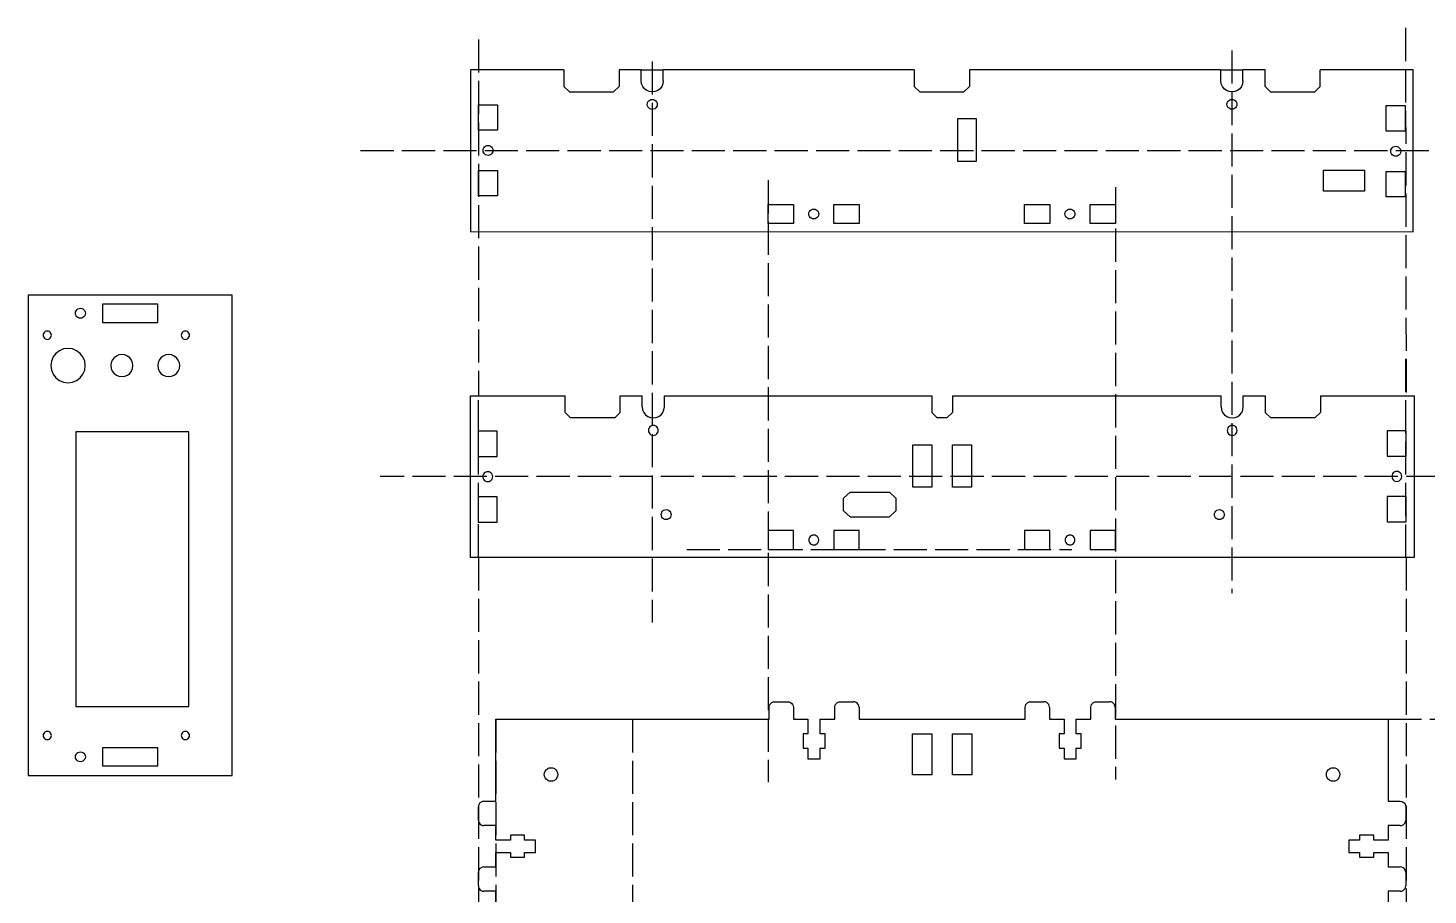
# Model space of a CAD drawing. Header units: inches. Extents: x -534 to 820, y -819 to 1382.
# Drawn here: x 51 to 558, y 81 to 395 of the extents above; entities that cross this region are included whole.
import ezdxf

# ---------------------------------------------------------------- set-up
doc = ezdxf.new("R2010")
doc.units = ezdxf.units.IN
doc.header["$MEASUREMENT"] = 0
doc.linetypes.add('ACAD_ISO02W100', pattern=[15, 12, -3])
doc.layers.add('alignment', color=80, linetype='ACAD_ISO02W100', plot=False)
doc.layers.add('extension', color=1, linetype='ACAD_ISO02W100', plot=False)

msp = doc.modelspace()

# ---------------------------------------------------------------- linework, layer by layer
for p, q in [((245, 379.77), (211.18, 379.77)), ((211.18, 379.77), (211.18, 321.27)), ((245, 379.77), (245, 373.77)), ((265, 379.77), (265, 373.77)), ((273, 379.77), (265, 379.77)), ((273, 375.77), (273, 379.77)), ((273.14, 374.73), (273, 375.77)), ((281, 375.77), (280.86, 374.73)), ((281, 375.77), (281, 379.77)), ((371.89, 379.77), (281, 379.77)), ((371.89, 379.77), (371.89, 373.77)), ((482.89, 379.77), (391.89, 379.77)), ((391.89, 379.77), (391.89, 373.77)), ((483, 375.8), (483, 379.8)), ((483.14, 374.77), (483, 375.8)), ((491, 375.8), (490.86, 374.77)), ((499, 379.8), (491, 379.8)), ((491, 375.8), (491, 379.8)), ((499, 373.8), (499, 379.8)), ((552.68, 379.8), (519, 379.8)), ((519, 373.8), (519, 379.8)), ((552.65, 321.07), (552.68, 379.8)), ((245, 373.77), (247, 371.77)), ((247, 371.77), (263, 371.77)), ((265, 373.77), (263, 371.77)), ((273.54, 373.77), (273.14, 374.73)), ((274.17, 372.94), (273.54, 373.77)), ((275, 372.31), (274.17, 372.94)), ((275.96, 371.91), (275, 372.31)), ((277, 371.77), (275.96, 371.91)), ((278.04, 371.91), (277, 371.77)), ((279, 372.31), (278.04, 371.91)), ((279.83, 372.94), (279, 372.31)), ((280.46, 373.77), (279.83, 372.94)), ((280.86, 374.73), (280.46, 373.77)), ((371.89, 373.77), (373.89, 371.77)), ((373.89, 371.77), (389.89, 371.77)), ((391.89, 373.77), (389.89, 371.77)), ((483.54, 373.8), (483.14, 374.77)), ((484.17, 372.97), (483.54, 373.8)), ((485, 372.34), (484.17, 372.97)), ((485.96, 371.94), (485, 372.34)), ((487, 371.8), (485.96, 371.94)), ((488.04, 371.94), (487, 371.8)), ((489, 372.34), (488.04, 371.94)), ((489.83, 372.97), (489, 372.34)), ((490.46, 373.8), (489.83, 372.97)), ((490.86, 374.77), (490.46, 373.8)), ((499, 373.8), (501, 371.8)), ((501, 371.8), (517, 371.8)), ((519, 373.8), (517, 371.8)), ((214.03, 367.12), (220.93, 367.12)), ((214.03, 357.92), (214.03, 367.12)), ((220.93, 367.12), (220.93, 357.92)), ((275.2, 367.27), (275.26, 367.74)), ((275.26, 366.8), (275.2, 367.27)), ((275.26, 367.74), (275.44, 368.17)), ((275.44, 366.37), (275.26, 366.8)), ((275.44, 368.17), (275.73, 368.54)), ((275.73, 366), (275.44, 366.37)), ((275.73, 368.54), (276.1, 368.83)), ((276.1, 365.71), (275.73, 366)), ((276.1, 368.83), (276.53, 369.01)), ((276.53, 365.53), (276.1, 365.71)), ((276.53, 369.01), (277, 369.07)), ((277, 365.47), (276.53, 365.53)), ((277, 369.07), (277.47, 369.01)), ((277.47, 365.53), (277, 365.47)), ((277.47, 369.01), (277.9, 368.83)), ((277.9, 365.71), (277.47, 365.53)), ((277.9, 368.83), (278.27, 368.54)), ((278.27, 366), (277.9, 365.71)), ((278.27, 368.54), (278.56, 368.17)), ((278.56, 366.37), (278.27, 366)), ((278.56, 368.17), (278.74, 367.74)), ((278.74, 366.8), (278.56, 366.37)), ((278.74, 367.74), (278.8, 367.27)), ((278.8, 367.27), (278.74, 366.8)), ((485.2, 367.3), (485.26, 367.77)), ((485.26, 366.83), (485.2, 367.3)), ((485.26, 367.77), (485.44, 368.2)), ((485.44, 366.4), (485.26, 366.83)), ((485.44, 368.2), (485.73, 368.57)), ((485.73, 366.03), (485.44, 366.4)), ((485.73, 368.57), (486.1, 368.86)), ((486.1, 365.74), (485.73, 366.03)), ((486.1, 368.86), (486.53, 369.04)), ((486.53, 365.56), (486.1, 365.74)), ((486.53, 369.04), (487, 369.1)), ((487, 365.5), (486.53, 365.56)), ((487, 369.1), (487.47, 369.04)), ((487.47, 365.56), (487, 365.5)), ((487.47, 369.04), (487.9, 368.86)), ((487.9, 365.74), (487.47, 365.56)), ((487.9, 368.86), (488.27, 368.57)), ((488.27, 366.03), (487.9, 365.74)), ((488.27, 368.57), (488.56, 368.2)), ((488.56, 366.4), (488.27, 366.03)), ((488.56, 368.2), (488.74, 367.77)), ((488.74, 366.83), (488.56, 366.4)), ((488.74, 367.77), (488.8, 367.3)), ((488.8, 367.3), (488.74, 366.83)), ((542.9, 357.62), (542.9, 366.82)), ((542.9, 366.82), (549.8, 366.82)), ((549.8, 366.82), (549.8, 357.62)), ((394.44, 362.07), (387.54, 362.07)), ((387.54, 362.07), (387.54, 346.67)), ((394.44, 346.67), (394.44, 362.07)), ((220.93, 357.92), (214.03, 357.92)), ((549.8, 357.62), (542.9, 357.62)), ((215.68, 350.62), (215.74, 351.09)), ((215.74, 350.15), (215.68, 350.62)), ((215.74, 351.09), (215.92, 351.52)), ((215.92, 349.72), (215.74, 350.15)), ((215.92, 351.52), (216.21, 351.89)), ((216.21, 351.89), (216.58, 352.18)), ((216.58, 352.18), (217.02, 352.36)), ((217.02, 352.36), (217.48, 352.42)), ((217.48, 352.42), (217.95, 352.36)), ((217.95, 352.36), (218.39, 352.18)), ((218.39, 352.18), (218.76, 351.89)), ((218.76, 351.89), (219.04, 351.52)), ((219.04, 351.52), (219.22, 351.09)), ((219.22, 350.15), (219.04, 349.72)), ((219.22, 351.09), (219.29, 350.62)), ((219.29, 350.62), (219.22, 350.15)), ((544.55, 350.32), (544.61, 350.78)), ((544.61, 349.85), (544.55, 350.32)), ((544.61, 350.78), (544.79, 351.22)), ((544.79, 351.22), (545.08, 351.59)), ((545.08, 351.59), (545.45, 351.88)), ((545.45, 351.88), (545.88, 352.06)), ((545.88, 352.06), (546.35, 352.12)), ((546.35, 352.12), (546.82, 352.06)), ((546.82, 352.06), (547.25, 351.88)), ((547.25, 351.88), (547.62, 351.59)), ((547.62, 351.59), (547.91, 351.22)), ((547.91, 351.22), (548.09, 350.78)), ((548.09, 350.78), (548.15, 350.32)), ((548.15, 350.32), (548.09, 349.85)), ((216.21, 349.35), (215.92, 349.72)), ((216.58, 349.06), (216.21, 349.35)), ((217.02, 348.88), (216.58, 349.06)), ((217.48, 348.82), (217.02, 348.88)), ((217.95, 348.88), (217.48, 348.82)), ((218.39, 349.06), (217.95, 348.88)), ((218.76, 349.35), (218.39, 349.06)), ((219.04, 349.72), (218.76, 349.35)), ((387.54, 346.67), (394.44, 346.67)), ((544.79, 349.42), (544.61, 349.85)), ((545.08, 349.04), (544.79, 349.42)), ((545.45, 348.76), (545.08, 349.04)), ((545.88, 348.58), (545.45, 348.76)), ((546.35, 348.52), (545.88, 348.58)), ((546.82, 348.58), (546.35, 348.52)), ((547.25, 348.76), (546.82, 348.58)), ((547.62, 349.04), (547.25, 348.76)), ((547.91, 349.42), (547.62, 349.04)), ((548.09, 349.85), (547.91, 349.42)), ((214.03, 343.32), (220.93, 343.32)), ((214.03, 334.12), (214.03, 343.32)), ((220.93, 343.32), (220.93, 334.12)), ((542.9, 333.82), (542.9, 343.02)), ((542.9, 343.02), (549.8, 343.02)), ((549.8, 343.02), (549.8, 333.82)), ((220.93, 334.12), (214.03, 334.12)), ((318.99, 331.02), (328.19, 331.02)), ((318.99, 324.12), (318.99, 331.02)), ((328.19, 331.02), (328.19, 324.12)), ((342.79, 331.02), (351.99, 331.02)), ((342.79, 324.12), (342.79, 331.02)), ((351.99, 331.02), (351.99, 324.12)), ((411.79, 331.02), (420.99, 331.02)), ((411.79, 324.12), (411.79, 331.02)), ((420.99, 331.02), (420.99, 324.12)), ((435.59, 331.02), (444.79, 331.02)), ((435.59, 324.12), (435.59, 331.02)), ((444.79, 331.02), (444.79, 324.12)), ((549.8, 333.82), (542.9, 333.82)), ((333.69, 327.57), (333.75, 328.04)), ((333.75, 327.1), (333.69, 327.57)), ((333.75, 328.04), (333.93, 328.47)), ((333.93, 326.67), (333.75, 327.1)), ((333.93, 328.47), (334.22, 328.84)), ((334.22, 326.3), (333.93, 326.67)), ((334.22, 328.84), (334.59, 329.13)), ((334.59, 326.01), (334.22, 326.3)), ((334.59, 329.13), (335.02, 329.31)), ((335.02, 325.83), (334.59, 326.01)), ((335.02, 329.31), (335.49, 329.37)), ((335.49, 325.77), (335.02, 325.83)), ((335.49, 329.37), (335.96, 329.31)), ((335.96, 325.83), (335.49, 325.77)), ((335.96, 329.31), (336.39, 329.13)), ((336.39, 326.01), (335.96, 325.83)), ((336.39, 329.13), (336.76, 328.84)), ((336.76, 326.3), (336.39, 326.01)), ((336.76, 328.84), (337.05, 328.47)), ((337.05, 326.67), (336.76, 326.3)), ((337.05, 328.47), (337.23, 328.04)), ((337.23, 327.1), (337.05, 326.67)), ((337.23, 328.04), (337.29, 327.57)), ((337.29, 327.57), (337.23, 327.1)), ((426.49, 327.57), (426.55, 328.04)), ((426.55, 327.1), (426.49, 327.57)), ((426.55, 328.04), (426.73, 328.47)), ((426.73, 326.67), (426.55, 327.1)), ((426.73, 328.47), (427.02, 328.84)), ((427.02, 326.3), (426.73, 326.67)), ((427.02, 328.84), (427.39, 329.13)), ((427.39, 326.01), (427.02, 326.3)), ((427.39, 329.13), (427.82, 329.31)), ((427.82, 325.83), (427.39, 326.01)), ((427.82, 329.31), (428.29, 329.37)), ((428.29, 325.77), (427.82, 325.83)), ((428.29, 329.37), (428.76, 329.31)), ((428.76, 325.83), (428.29, 325.77)), ((428.76, 329.31), (429.19, 329.13)), ((429.19, 326.01), (428.76, 325.83)), ((429.19, 329.13), (429.56, 328.84)), ((429.56, 326.3), (429.19, 326.01)), ((429.56, 328.84), (429.85, 328.47)), ((429.85, 326.67), (429.56, 326.3)), ((429.85, 328.47), (430.03, 328.04)), ((430.03, 327.1), (429.85, 326.67)), ((430.03, 328.04), (430.09, 327.57)), ((430.09, 327.57), (430.03, 327.1)), ((211.18, 321.27), (552.65, 321.07)), ((328.19, 324.12), (318.99, 324.12)), ((351.99, 324.12), (342.79, 324.12)), ((420.99, 324.12), (411.79, 324.12)), ((444.79, 324.12), (435.59, 324.12)), ((50.83, 298.15), (50.83, 124.15)), ((124.83, 298.15), (50.83, 298.15)), ((77.83, 294.91), (77.83, 288.31)), ((97.83, 294.91), (77.83, 294.91)), ((97.83, 288.31), (97.83, 294.91)), ((124.83, 124.15), (124.83, 298.15)), ((68.03, 291.61), (68.09, 292.07)), ((68.09, 291.14), (68.03, 291.61)), ((68.09, 292.07), (68.27, 292.51)), ((68.27, 290.71), (68.09, 291.14)), ((68.27, 292.51), (68.55, 292.88)), ((68.55, 290.33), (68.27, 290.71)), ((68.55, 292.88), (68.93, 293.16)), ((68.93, 290.05), (68.55, 290.33)), ((68.93, 293.16), (69.36, 293.34)), ((69.36, 289.87), (68.93, 290.05)), ((69.36, 293.34), (69.83, 293.41)), ((69.83, 289.81), (69.36, 289.87)), ((69.83, 293.41), (70.29, 293.34)), ((70.29, 289.87), (69.83, 289.81)), ((70.29, 293.34), (70.73, 293.16)), ((70.73, 290.05), (70.29, 289.87)), ((70.73, 293.16), (71.1, 292.88)), ((71.1, 290.33), (70.73, 290.05)), ((71.1, 292.88), (71.39, 292.51)), ((71.39, 290.71), (71.1, 290.33)), ((71.39, 292.51), (71.57, 292.07)), ((71.57, 291.14), (71.39, 290.71)), ((71.57, 292.07), (71.63, 291.61)), ((71.63, 291.61), (71.57, 291.14)), ((56.38, 284.04), (56.33, 283.65)), ((56.53, 284.4), (56.38, 284.04)), ((56.77, 284.71), (56.53, 284.4)), ((57.08, 284.95), (56.77, 284.71)), ((57.44, 285.1), (57.08, 284.95)), ((57.83, 285.15), (57.44, 285.1)), ((58.22, 285.1), (57.83, 285.15)), ((58.58, 284.95), (58.22, 285.1)), ((58.89, 284.71), (58.58, 284.95)), ((59.13, 284.4), (58.89, 284.71)), ((59.28, 284.04), (59.13, 284.4)), ((59.33, 283.65), (59.28, 284.04)), ((77.83, 288.31), (97.83, 288.31)), ((106.38, 284.04), (106.33, 283.65)), ((106.53, 284.4), (106.38, 284.04)), ((106.77, 284.71), (106.53, 284.4)), ((107.08, 284.95), (106.77, 284.71)), ((107.44, 285.1), (107.08, 284.95)), ((107.83, 285.15), (107.44, 285.1)), ((108.22, 285.1), (107.83, 285.15)), ((108.58, 284.95), (108.22, 285.1)), ((108.89, 284.71), (108.58, 284.95)), ((109.13, 284.4), (108.89, 284.71)), ((109.28, 284.04), (109.13, 284.4)), ((109.33, 283.65), (109.28, 284.04)), ((56.33, 283.65), (56.38, 283.26)), ((56.38, 283.26), (56.53, 282.9)), ((56.53, 282.9), (56.77, 282.59)), ((56.77, 282.59), (57.08, 282.35)), ((57.08, 282.35), (57.44, 282.2)), ((57.44, 282.2), (57.83, 282.15)), ((57.83, 282.15), (58.22, 282.2)), ((58.22, 282.2), (58.58, 282.35)), ((58.58, 282.35), (58.89, 282.59)), ((58.89, 282.59), (59.13, 282.9)), ((59.13, 282.9), (59.28, 283.26)), ((59.28, 283.26), (59.33, 283.65)), ((106.33, 283.65), (106.38, 283.26)), ((106.38, 283.26), (106.53, 282.9)), ((106.53, 282.9), (106.77, 282.59)), ((106.77, 282.59), (107.08, 282.35)), ((107.08, 282.35), (107.44, 282.2)), ((107.44, 282.2), (107.83, 282.15)), ((107.83, 282.15), (108.22, 282.2)), ((108.22, 282.2), (108.58, 282.35)), ((108.58, 282.35), (108.89, 282.59)), ((108.89, 282.59), (109.13, 282.9)), ((109.13, 282.9), (109.28, 283.26)), ((109.28, 283.26), (109.33, 283.65)), ((59.29, 274.27), (59.08, 272.65)), ((59.91, 275.78), (59.29, 274.27)), ((60.91, 277.07), (59.91, 275.78)), ((62.2, 278.06), (60.91, 277.07)), ((63.71, 278.69), (62.2, 278.06)), ((65.33, 278.9), (63.71, 278.69)), ((66.94, 278.69), (65.33, 278.9)), ((68.45, 278.06), (66.94, 278.69)), ((69.75, 277.07), (68.45, 278.06)), ((70.74, 275.78), (69.75, 277.07)), ((71.36, 274.27), (70.74, 275.78)), ((71.58, 272.65), (71.36, 274.27)), ((81.36, 274.65), (80.96, 273.69)), ((82, 275.48), (81.36, 274.65)), ((82.83, 276.11), (82, 275.48)), ((83.79, 276.51), (82.83, 276.11)), ((84.83, 276.65), (83.79, 276.51)), ((85.86, 276.51), (84.83, 276.65)), ((86.83, 276.11), (85.86, 276.51)), ((87.66, 275.48), (86.83, 276.11)), ((88.29, 274.65), (87.66, 275.48)), ((88.69, 273.69), (88.29, 274.65)), ((98.36, 274.65), (97.96, 273.69)), ((99, 275.48), (98.36, 274.65)), ((99.83, 276.11), (99, 275.48)), ((100.79, 276.51), (99.83, 276.11)), ((101.83, 276.65), (100.79, 276.51)), ((102.86, 276.51), (101.83, 276.65)), ((103.83, 276.11), (102.86, 276.51)), ((104.66, 275.48), (103.83, 276.11)), ((105.29, 274.65), (104.66, 275.48)), ((105.69, 273.69), (105.29, 274.65)), ((59.08, 272.65), (59.29, 271.03)), ((59.29, 271.03), (59.91, 269.53)), ((59.91, 269.53), (60.91, 268.23)), ((69.75, 268.23), (70.74, 269.53)), ((70.74, 269.53), (71.36, 271.03)), ((71.36, 271.03), (71.58, 272.65)), ((80.96, 273.69), (80.83, 272.65)), ((80.83, 272.65), (80.96, 271.61)), ((80.96, 271.61), (81.36, 270.65)), ((81.36, 270.65), (82, 269.82)), ((82, 269.82), (82.83, 269.19)), ((82.83, 269.19), (83.79, 268.79)), ((85.86, 268.79), (86.83, 269.19)), ((86.83, 269.19), (87.66, 269.82)), ((87.66, 269.82), (88.29, 270.65)), ((88.29, 270.65), (88.69, 271.61)), ((88.83, 272.65), (88.69, 273.69)), ((88.69, 271.61), (88.83, 272.65)), ((97.96, 273.69), (97.83, 272.65)), ((97.83, 272.65), (97.96, 271.61)), ((97.96, 271.61), (98.36, 270.65)), ((98.36, 270.65), (99, 269.82)), ((99, 269.82), (99.83, 269.19)), ((99.83, 269.19), (100.79, 268.79)), ((102.86, 268.79), (103.83, 269.19)), ((103.83, 269.19), (104.66, 269.82)), ((104.66, 269.82), (105.29, 270.65)), ((105.29, 270.65), (105.69, 271.61)), ((105.83, 272.65), (105.69, 273.69)), ((105.69, 271.61), (105.83, 272.65)), ((60.91, 268.23), (62.2, 267.24)), ((62.2, 267.24), (63.71, 266.61)), ((63.71, 266.61), (65.33, 266.4)), ((65.33, 266.4), (66.94, 266.61)), ((66.94, 266.61), (68.45, 267.24)), ((68.45, 267.24), (69.75, 268.23)), ((83.79, 268.79), (84.83, 268.65)), ((84.83, 268.65), (85.86, 268.79)), ((100.79, 268.79), (101.83, 268.65)), ((101.83, 268.65), (102.86, 268.79)), ((211.08, 261.67), (245.38, 261.67)), ((211.08, 203.17), (211.08, 261.67)), ((245.38, 255.67), (245.38, 261.67)), ((265.38, 261.67), (273.38, 261.67)), ((265.38, 255.67), (265.38, 261.67)), ((273.38, 257.67), (273.38, 261.67)), ((281.38, 261.67), (378.25, 261.67)), ((281.38, 257.67), (281.38, 261.67)), ((378.25, 261.67), (378.25, 255.67)), ((385.75, 261.67), (385.75, 255.67)), ((385.75, 261.67), (483.09, 261.67)), ((483.09, 257.67), (483.09, 261.67)), ((491.09, 257.67), (491.09, 261.67)), ((491.09, 261.67), (499.09, 261.67)), ((499.09, 261.67), (499.09, 255.67)), ((519.09, 261.67), (519.09, 255.67)), ((519.09, 261.67), (553.03, 261.67)), ((553.03, 261.67), (553.03, 203.17)), ((245.38, 255.67), (247.38, 253.67)), ((263.38, 253.67), (247.38, 253.67)), ((265.38, 255.67), (263.38, 253.67)), ((273.38, 257.67), (273.51, 256.63)), ((273.51, 256.63), (273.91, 255.67)), ((273.91, 255.67), (274.55, 254.84)), ((274.55, 254.84), (275.38, 254.2)), ((275.38, 254.2), (276.34, 253.8)), ((276.34, 253.8), (277.38, 253.67)), ((277.38, 253.67), (278.41, 253.8)), ((278.41, 253.8), (279.38, 254.2)), ((279.38, 254.2), (280.2, 254.84)), ((280.2, 254.84), (280.84, 255.67)), ((280.84, 255.67), (281.24, 256.63)), ((281.24, 256.63), (281.38, 257.67)), ((378.25, 255.67), (380.25, 253.67)), ((383.75, 253.67), (380.25, 253.67)), ((385.75, 255.67), (383.75, 253.67)), ((483.09, 257.67), (483.22, 256.63)), ((483.22, 256.63), (483.62, 255.67)), ((483.62, 255.67), (484.26, 254.84)), ((484.26, 254.84), (485.09, 254.2)), ((485.09, 254.2), (486.05, 253.8)), ((486.05, 253.8), (487.09, 253.67)), ((487.09, 253.67), (488.12, 253.8)), ((488.12, 253.8), (489.09, 254.2)), ((489.09, 254.2), (489.91, 254.84)), ((489.91, 254.84), (490.55, 255.67)), ((490.55, 255.67), (490.95, 256.63)), ((490.95, 256.63), (491.09, 257.67)), ((499.09, 255.67), (501.09, 253.67)), ((517.09, 253.67), (501.09, 253.67)), ((519.09, 255.67), (517.09, 253.67)), ((109.13, 248.65), (68.13, 248.65)), ((68.13, 248.65), (68.13, 149.15)), ((109.13, 149.15), (109.13, 248.65)), ((213.93, 248.92), (213.93, 239.72)), ((220.83, 248.92), (213.93, 248.92)), ((220.83, 239.72), (220.83, 248.92)), ((275.64, 249.63), (275.58, 249.17)), ((275.58, 249.17), (275.64, 248.7)), ((275.82, 250.07), (275.64, 249.63)), ((275.64, 248.7), (275.82, 248.27)), ((276.1, 250.44), (275.82, 250.07)), ((276.48, 250.73), (276.1, 250.44)), ((276.91, 250.91), (276.48, 250.73)), ((277.38, 250.97), (276.91, 250.91)), ((277.84, 250.91), (277.38, 250.97)), ((278.28, 250.73), (277.84, 250.91)), ((278.65, 250.44), (278.28, 250.73)), ((278.93, 250.07), (278.65, 250.44)), ((279.11, 249.63), (278.93, 250.07)), ((278.93, 248.27), (279.11, 248.7)), ((279.18, 249.17), (279.11, 249.63)), ((279.11, 248.7), (279.18, 249.17)), ((485.35, 249.63), (485.29, 249.17)), ((485.29, 249.17), (485.35, 248.7)), ((485.53, 250.07), (485.35, 249.63)), ((485.35, 248.7), (485.53, 248.27)), ((485.81, 250.44), (485.53, 250.07)), ((486.19, 250.73), (485.81, 250.44)), ((486.62, 250.91), (486.19, 250.73)), ((487.09, 250.97), (486.62, 250.91)), ((487.55, 250.91), (487.09, 250.97)), ((487.99, 250.73), (487.55, 250.91)), ((488.36, 250.44), (487.99, 250.73)), ((488.64, 250.07), (488.36, 250.44)), ((488.82, 249.63), (488.64, 250.07)), ((488.64, 248.27), (488.82, 248.7)), ((488.89, 249.17), (488.82, 249.63)), ((488.82, 248.7), (488.89, 249.17)), ((550.18, 249.02), (543.28, 249.02)), ((543.28, 249.02), (543.28, 239.82)), ((550.18, 239.82), (550.18, 249.02)), ((275.82, 248.27), (276.1, 247.9)), ((276.1, 247.9), (276.48, 247.61)), ((276.48, 247.61), (276.91, 247.43)), ((276.91, 247.43), (277.38, 247.37)), ((277.38, 247.37), (277.84, 247.43)), ((277.84, 247.43), (278.28, 247.61)), ((278.28, 247.61), (278.65, 247.9)), ((278.65, 247.9), (278.93, 248.27)), ((371.35, 243.97), (378.25, 243.97)), ((371.35, 228.57), (371.35, 243.97)), ((378.25, 243.97), (378.25, 228.57)), ((385.75, 228.57), (385.75, 243.97)), ((385.75, 243.97), (392.65, 243.97)), ((392.65, 243.97), (392.65, 228.57)), ((485.53, 248.27), (485.81, 247.9)), ((485.81, 247.9), (486.19, 247.61)), ((486.19, 247.61), (486.62, 247.43)), ((486.62, 247.43), (487.09, 247.37)), ((487.09, 247.37), (487.55, 247.43)), ((487.55, 247.43), (487.99, 247.61)), ((487.99, 247.61), (488.36, 247.9)), ((488.36, 247.9), (488.64, 248.27)), ((213.93, 239.72), (220.83, 239.72)), ((543.28, 239.82), (550.18, 239.82)), ((215.82, 233.32), (215.64, 232.88)), ((216.11, 233.69), (215.82, 233.32)), ((216.48, 233.98), (216.11, 233.69)), ((216.91, 234.16), (216.48, 233.98)), ((217.38, 234.22), (216.91, 234.16)), ((217.85, 234.16), (217.38, 234.22)), ((218.28, 233.98), (217.85, 234.16)), ((218.65, 233.69), (218.28, 233.98)), ((218.94, 233.32), (218.65, 233.69)), ((219.12, 232.88), (218.94, 233.32)), ((545.17, 233.42), (544.99, 232.98)), ((545.46, 233.79), (545.17, 233.42)), ((545.83, 234.08), (545.46, 233.79)), ((546.26, 234.26), (545.83, 234.08)), ((546.73, 234.32), (546.26, 234.26)), ((547.2, 234.26), (546.73, 234.32)), ((547.63, 234.08), (547.2, 234.26)), ((548, 233.79), (547.63, 234.08)), ((548.29, 233.42), (548, 233.79)), ((548.47, 232.98), (548.29, 233.42)), ((215.64, 232.88), (215.58, 232.42)), ((215.58, 232.42), (215.64, 231.95)), ((215.64, 231.95), (215.82, 231.52)), ((215.82, 231.52), (216.11, 231.14)), ((216.11, 231.14), (216.48, 230.86)), ((216.48, 230.86), (216.91, 230.68)), ((216.91, 230.68), (217.38, 230.62)), ((217.38, 230.62), (217.85, 230.68)), ((217.85, 230.68), (218.28, 230.86)), ((218.28, 230.86), (218.65, 231.14)), ((218.65, 231.14), (218.94, 231.52)), ((218.94, 231.52), (219.12, 231.95)), ((219.18, 232.42), (219.12, 232.88)), ((219.12, 231.95), (219.18, 232.42)), ((378.25, 228.57), (371.35, 228.57)), ((392.65, 228.57), (385.75, 228.57)), ((544.99, 232.98), (544.93, 232.52)), ((544.93, 232.52), (544.99, 232.05)), ((544.99, 232.05), (545.17, 231.62)), ((545.17, 231.62), (545.46, 231.24)), ((545.46, 231.24), (545.83, 230.96)), ((545.83, 230.96), (546.26, 230.78)), ((546.26, 230.78), (546.73, 230.72)), ((546.73, 230.72), (547.2, 230.78)), ((547.2, 230.78), (547.63, 230.96)), ((547.63, 230.96), (548, 231.24)), ((548, 231.24), (548.29, 231.62)), ((548.29, 231.62), (548.47, 232.05)), ((548.53, 232.52), (548.47, 232.98)), ((548.47, 232.05), (548.53, 232.52)), ((220.83, 225.12), (213.93, 225.12)), ((213.93, 225.12), (213.93, 215.92)), ((220.83, 215.92), (220.83, 225.12)), ((348.63, 226.82), (346.25, 224.58)), ((346.25, 220.1), (346.25, 224.58)), ((348.63, 226.82), (362.91, 226.82)), ((365.29, 224.58), (362.91, 226.82)), ((365.29, 224.58), (365.29, 220.1)), ((543.28, 225.22), (543.28, 216.02)), ((550.18, 225.22), (543.28, 225.22)), ((550.18, 216.02), (550.18, 225.22)), ((280.22, 218.67), (280.29, 219.13)), ((280.29, 218.2), (280.22, 218.67)), ((280.29, 219.13), (280.47, 219.57)), ((280.47, 217.77), (280.29, 218.2)), ((280.47, 219.57), (280.75, 219.94)), ((280.75, 219.94), (281.12, 220.23)), ((281.12, 220.23), (281.56, 220.41)), ((281.56, 220.41), (282.02, 220.47)), ((282.02, 220.47), (282.49, 220.41)), ((282.49, 220.41), (282.92, 220.23)), ((282.92, 220.23), (283.3, 219.94)), ((283.3, 219.94), (283.58, 219.57)), ((283.58, 219.57), (283.76, 219.13)), ((283.76, 218.2), (283.58, 217.77)), ((283.76, 219.13), (283.82, 218.67)), ((283.82, 218.67), (283.76, 218.2)), ((346.25, 220.1), (348.63, 217.86)), ((362.91, 217.86), (365.29, 220.1)), ((480.64, 218.67), (480.7, 219.13)), ((480.7, 218.2), (480.64, 218.67)), ((480.7, 219.13), (480.88, 219.57)), ((480.88, 217.77), (480.7, 218.2)), ((480.88, 219.57), (481.16, 219.94)), ((481.16, 219.94), (481.54, 220.23)), ((481.54, 220.23), (481.97, 220.41)), ((481.97, 220.41), (482.44, 220.47)), ((482.44, 220.47), (482.9, 220.41)), ((482.9, 220.41), (483.34, 220.23)), ((483.34, 220.23), (483.71, 219.94)), ((483.71, 219.94), (483.99, 219.57)), ((483.99, 219.57), (484.17, 219.13)), ((484.17, 218.2), (483.99, 217.77)), ((484.17, 219.13), (484.24, 218.67)), ((484.24, 218.67), (484.17, 218.2)), ((213.93, 215.92), (220.83, 215.92)), ((280.75, 217.4), (280.47, 217.77)), ((281.12, 217.11), (280.75, 217.4)), ((281.56, 216.93), (281.12, 217.11)), ((282.02, 216.87), (281.56, 216.93)), ((282.49, 216.93), (282.02, 216.87)), ((282.92, 217.11), (282.49, 216.93)), ((283.3, 217.4), (282.92, 217.11)), ((283.58, 217.77), (283.3, 217.4)), ((348.63, 217.86), (362.91, 217.86)), ((481.16, 217.4), (480.88, 217.77)), ((481.54, 217.11), (481.16, 217.4)), ((481.97, 216.93), (481.54, 217.11)), ((482.44, 216.87), (481.97, 216.93)), ((482.9, 216.93), (482.44, 216.87)), ((483.34, 217.11), (482.9, 216.93)), ((483.71, 217.4), (483.34, 217.11)), ((483.99, 217.77), (483.71, 217.4)), ((543.28, 216.02), (550.18, 216.02)), ((328.2, 212.92), (319, 212.92)), ((319, 212.92), (319, 206.02)), ((328.2, 206.02), (328.2, 212.92)), ((333.76, 209.93), (333.69, 209.47)), ((333.69, 209.47), (333.76, 209)), ((333.94, 210.37), (333.76, 209.93)), ((333.76, 209), (333.94, 208.57)), ((334.22, 210.74), (333.94, 210.37)), ((333.94, 208.57), (334.22, 208.19)), ((334.6, 211.03), (334.22, 210.74)), ((334.22, 208.19), (334.6, 207.91)), ((335.03, 211.21), (334.6, 211.03)), ((335.5, 211.27), (335.03, 211.21)), ((335.96, 211.21), (335.5, 211.27)), ((336.4, 211.03), (335.96, 211.21)), ((336.77, 210.74), (336.4, 211.03)), ((336.4, 207.91), (336.77, 208.19)), ((337.06, 210.37), (336.77, 210.74)), ((336.77, 208.19), (337.06, 208.57)), ((337.24, 209.93), (337.06, 210.37)), ((337.06, 208.57), (337.24, 209)), ((337.3, 209.47), (337.24, 209.93)), ((337.24, 209), (337.3, 209.47)), ((342.8, 212.92), (342.8, 206.02)), ((352, 212.92), (342.8, 212.92)), ((352, 206.02), (352, 212.92)), ((421.04, 212.92), (411.84, 212.92)), ((411.84, 212.92), (411.84, 206.02)), ((421.04, 206.02), (421.04, 212.92)), ((426.6, 209.93), (426.54, 209.47)), ((426.54, 209.47), (426.6, 209)), ((426.78, 210.37), (426.6, 209.93)), ((426.6, 209), (426.78, 208.57)), ((427.06, 210.74), (426.78, 210.37)), ((426.78, 208.57), (427.06, 208.19)), ((427.44, 211.03), (427.06, 210.74)), ((427.06, 208.19), (427.44, 207.91)), ((427.87, 211.21), (427.44, 211.03)), ((428.34, 211.27), (427.87, 211.21)), ((428.8, 211.21), (428.34, 211.27)), ((429.24, 211.03), (428.8, 211.21)), ((429.61, 210.74), (429.24, 211.03)), ((429.24, 207.91), (429.61, 208.19)), ((429.9, 210.37), (429.61, 210.74)), ((429.61, 208.19), (429.9, 208.57)), ((430.08, 209.93), (429.9, 210.37)), ((429.9, 208.57), (430.08, 209)), ((430.14, 209.47), (430.08, 209.93)), ((430.08, 209), (430.14, 209.47)), ((444.84, 212.92), (435.64, 212.92)), ((435.64, 212.92), (435.64, 206.02)), ((444.84, 206.02), (444.84, 212.92)), ((553.03, 203.17), (211.08, 203.17)), ((319, 206.02), (328.2, 206.02)), ((334.6, 207.91), (335.03, 207.73)), ((335.03, 207.73), (335.5, 207.67)), ((335.5, 207.67), (335.96, 207.73)), ((335.96, 207.73), (336.4, 207.91)), ((342.8, 206.02), (352, 206.02)), ((411.84, 206.02), (421.04, 206.02)), ((427.44, 207.91), (427.87, 207.73)), ((427.87, 207.73), (428.34, 207.67)), ((428.34, 207.67), (428.8, 207.73)), ((428.8, 207.73), (429.24, 207.91)), ((435.64, 206.02), (444.84, 206.02)), ((68.13, 149.15), (109.13, 149.15)), ((319.3, 148.87), (319.37, 149.39)), ((319.3, 144.52), (319.3, 148.87)), ((319.37, 149.39), (319.57, 149.87)), ((319.57, 149.87), (319.89, 150.29)), ((319.89, 150.29), (320.3, 150.61)), ((320.3, 150.61), (320.78, 150.81)), ((320.78, 150.81), (321.3, 150.87)), ((321.3, 150.87), (326.1, 150.87)), ((326.1, 150.87), (326.62, 150.81)), ((326.62, 150.81), (327.1, 150.61)), ((327.1, 150.61), (327.51, 150.29)), ((327.51, 150.29), (327.83, 149.87)), ((327.83, 149.87), (328.03, 149.39)), ((328.03, 149.39), (328.1, 148.87)), ((328.1, 148.87), (328.1, 144.52)), ((343.1, 148.87), (343.17, 149.39)), ((343.1, 144.52), (343.1, 148.87)), ((343.17, 149.39), (343.37, 149.87)), ((343.37, 149.87), (343.69, 150.29)), ((343.69, 150.29), (344.1, 150.61)), ((344.1, 150.61), (344.58, 150.81)), ((344.58, 150.81), (345.1, 150.87)), ((345.1, 150.87), (349.9, 150.87)), ((350.42, 150.81), (349.9, 150.87)), ((350.9, 150.61), (350.42, 150.81)), ((351.31, 150.29), (350.9, 150.61)), ((351.63, 149.87), (351.31, 150.29)), ((351.83, 149.39), (351.63, 149.87)), ((351.9, 148.87), (351.83, 149.39)), ((351.9, 148.87), (351.9, 144.52)), ((412.1, 148.87), (412.17, 149.39)), ((412.1, 144.52), (412.1, 148.87)), ((412.17, 149.39), (412.37, 149.87)), ((412.37, 149.87), (412.69, 150.29)), ((412.69, 150.29), (413.1, 150.61)), ((413.1, 150.61), (413.58, 150.81)), ((413.58, 150.81), (414.1, 150.87)), ((414.1, 150.87), (418.9, 150.87)), ((419.42, 150.81), (418.9, 150.87)), ((419.9, 150.61), (419.42, 150.81)), ((420.31, 150.29), (419.9, 150.61)), ((420.63, 149.87), (420.31, 150.29)), ((420.83, 149.39), (420.63, 149.87)), ((420.9, 148.87), (420.83, 149.39)), ((420.9, 148.87), (420.9, 144.52)), ((435.9, 148.87), (435.97, 149.39)), ((435.9, 144.52), (435.9, 148.87)), ((435.97, 149.39), (436.17, 149.87)), ((436.17, 149.87), (436.49, 150.29)), ((436.49, 150.29), (436.9, 150.61)), ((436.9, 150.61), (437.38, 150.81)), ((437.38, 150.81), (437.9, 150.87)), ((437.9, 150.87), (442.7, 150.87)), ((443.22, 150.81), (442.7, 150.87)), ((443.7, 150.61), (443.22, 150.81)), ((444.11, 150.29), (443.7, 150.61)), ((444.43, 149.87), (444.11, 150.29)), ((444.63, 149.39), (444.43, 149.87)), ((444.7, 148.87), (444.63, 149.39)), ((444.7, 148.87), (444.7, 144.52)), ((220.33, 114.82), (220.33, 144.52)), ((220.33, 144.52), (319.3, 144.52)), ((328.1, 144.52), (333.4, 144.52)), ((333.4, 144.52), (333.4, 139.22)), ((337.8, 139.22), (337.8, 144.52)), ((337.8, 144.52), (343.1, 144.52)), ((351.9, 144.52), (412.1, 144.52)), ((420.9, 144.52), (426.2, 144.52)), ((426.2, 144.52), (426.2, 139.22)), ((430.6, 139.22), (430.6, 144.52)), ((430.6, 144.52), (435.9, 144.52)), ((444.7, 144.52), (543.65, 144.52)), ((543.65, 144.52), (543.65, 114.82)), ((56.38, 139.04), (56.33, 138.65)), ((56.33, 138.65), (56.38, 138.26)), ((56.53, 139.4), (56.38, 139.04)), ((56.38, 138.26), (56.53, 137.9)), ((56.77, 139.71), (56.53, 139.4)), ((56.53, 137.9), (56.77, 137.59)), ((57.08, 139.95), (56.77, 139.71)), ((56.77, 137.59), (57.08, 137.35)), ((57.44, 140.1), (57.08, 139.95)), ((57.08, 137.35), (57.44, 137.2)), ((57.83, 140.15), (57.44, 140.1)), ((57.44, 137.2), (57.83, 137.15)), ((58.22, 140.1), (57.83, 140.15)), ((57.83, 137.15), (58.22, 137.2)), ((58.58, 139.95), (58.22, 140.1)), ((58.22, 137.2), (58.58, 137.35)), ((58.89, 139.71), (58.58, 139.95)), ((58.58, 137.35), (58.89, 137.59)), ((59.13, 139.4), (58.89, 139.71)), ((58.89, 137.59), (59.13, 137.9)), ((59.28, 139.04), (59.13, 139.4)), ((59.13, 137.9), (59.28, 138.26)), ((59.33, 138.65), (59.28, 139.04)), ((59.28, 138.26), (59.33, 138.65)), ((106.38, 139.04), (106.33, 138.65)), ((106.33, 138.65), (106.38, 138.26)), ((106.53, 139.4), (106.38, 139.04)), ((106.38, 138.26), (106.53, 137.9)), ((106.77, 139.71), (106.53, 139.4)), ((106.53, 137.9), (106.77, 137.59)), ((107.08, 139.95), (106.77, 139.71)), ((106.77, 137.59), (107.08, 137.35)), ((107.44, 140.1), (107.08, 139.95)), ((107.08, 137.35), (107.44, 137.2)), ((107.83, 140.15), (107.44, 140.1)), ((107.44, 137.2), (107.83, 137.15)), ((108.22, 140.1), (107.83, 140.15)), ((107.83, 137.15), (108.22, 137.2)), ((108.58, 139.95), (108.22, 140.1)), ((108.22, 137.2), (108.58, 137.35)), ((108.89, 139.71), (108.58, 139.95)), ((108.58, 137.35), (108.89, 137.59)), ((109.13, 139.4), (108.89, 139.71)), ((108.89, 137.59), (109.13, 137.9)), ((109.28, 139.04), (109.13, 139.4)), ((109.13, 137.9), (109.28, 138.26)), ((109.33, 138.65), (109.28, 139.04)), ((109.28, 138.26), (109.33, 138.65)), ((331.6, 139.22), (331.6, 134.12)), ((333.4, 139.22), (331.6, 139.22)), ((339.6, 139.22), (337.8, 139.22)), ((339.6, 134.12), (339.6, 139.22)), ((371.25, 139.22), (378.25, 139.22)), ((371.25, 124.42), (371.25, 139.22)), ((378.25, 139.22), (378.25, 124.42)), ((385.75, 124.42), (385.75, 139.22)), ((385.75, 139.22), (392.75, 139.22)), ((392.75, 139.22), (392.75, 124.42)), ((424.4, 139.22), (424.4, 134.12)), ((426.2, 139.22), (424.4, 139.22)), ((432.4, 139.22), (430.6, 139.22)), ((432.4, 134.12), (432.4, 139.22)), ((68.27, 131.83), (68.55, 132.2)), ((68.55, 132.2), (68.93, 132.49)), ((68.93, 132.49), (69.36, 132.67)), ((69.36, 132.67), (69.83, 132.73)), ((69.83, 132.73), (70.29, 132.67)), ((70.29, 132.67), (70.73, 132.49)), ((70.73, 132.49), (71.1, 132.2)), ((71.1, 132.2), (71.39, 131.83)), ((77.83, 134.23), (77.83, 127.63)), ((97.83, 134.23), (77.83, 134.23)), ((97.83, 127.63), (97.83, 134.23)), ((331.6, 134.12), (333.4, 134.12)), ((333.4, 134.12), (333.4, 130.17)), ((337.8, 134.12), (339.6, 134.12)), ((337.8, 130.17), (337.8, 134.12)), ((424.4, 134.12), (426.2, 134.12)), ((426.2, 134.12), (426.2, 130.17)), ((430.6, 134.12), (432.4, 134.12)), ((430.6, 130.17), (430.6, 134.12)), ((68.03, 130.93), (68.09, 131.39)), ((68.09, 130.46), (68.03, 130.93)), ((68.09, 131.39), (68.27, 131.83)), ((68.27, 130.03), (68.09, 130.46)), ((68.55, 129.66), (68.27, 130.03)), ((68.93, 129.37), (68.55, 129.66)), ((69.36, 129.19), (68.93, 129.37)), ((69.83, 129.13), (69.36, 129.19)), ((70.29, 129.19), (69.83, 129.13)), ((70.73, 129.37), (70.29, 129.19)), ((71.1, 129.66), (70.73, 129.37)), ((71.39, 130.03), (71.1, 129.66)), ((71.39, 131.83), (71.57, 131.39)), ((71.57, 130.46), (71.39, 130.03)), ((71.57, 131.39), (71.63, 130.93)), ((71.63, 130.93), (71.57, 130.46)), ((77.83, 127.63), (97.83, 127.63)), ((239.1, 126.65), (239.69, 126.89)), ((239.69, 126.89), (240.33, 126.97)), ((240.33, 126.97), (240.96, 126.89)), ((240.96, 126.89), (241.55, 126.65)), ((333.4, 130.17), (337.8, 130.17)), ((426.2, 130.17), (430.6, 130.17)), ((522.43, 126.65), (523.02, 126.89)), ((523.02, 126.89), (523.65, 126.97)), ((523.65, 126.97), (524.28, 126.89)), ((524.28, 126.89), (524.88, 126.65)), ((50.83, 124.15), (124.83, 124.15)), ((237.88, 124.52), (237.96, 125.16)), ((237.96, 123.89), (237.88, 124.52)), ((237.96, 125.16), (238.21, 125.75)), ((238.21, 123.3), (237.96, 123.89)), ((238.21, 125.75), (238.59, 126.26)), ((238.59, 122.79), (238.21, 123.3)), ((238.59, 126.26), (239.1, 126.65)), ((239.1, 122.4), (238.59, 122.79)), ((239.69, 122.16), (239.1, 122.4)), ((240.33, 122.07), (239.69, 122.16)), ((240.96, 122.16), (240.33, 122.07)), ((241.55, 122.4), (240.96, 122.16)), ((241.55, 126.65), (242.06, 126.26)), ((242.06, 122.79), (241.55, 122.4)), ((242.06, 126.26), (242.45, 125.75)), ((242.45, 123.3), (242.06, 122.79)), ((242.45, 125.75), (242.69, 125.16)), ((242.69, 123.89), (242.45, 123.3)), ((242.69, 125.16), (242.78, 124.52)), ((242.78, 124.52), (242.69, 123.89)), ((378.25, 124.42), (371.25, 124.42)), ((392.75, 124.42), (385.75, 124.42)), ((521.2, 124.52), (521.28, 125.16)), ((521.28, 123.89), (521.2, 124.52)), ((521.28, 125.16), (521.53, 125.75)), ((521.53, 123.3), (521.28, 123.89)), ((521.53, 125.75), (521.92, 126.26)), ((521.92, 122.79), (521.53, 123.3)), ((521.92, 126.26), (522.43, 126.65)), ((522.43, 122.4), (521.92, 122.79)), ((523.02, 122.16), (522.43, 122.4)), ((523.65, 122.07), (523.02, 122.16)), ((524.28, 122.16), (523.65, 122.07)), ((524.88, 122.4), (524.28, 122.16)), ((524.88, 126.65), (525.38, 126.26)), ((525.38, 122.79), (524.88, 122.4)), ((525.38, 126.26), (525.77, 125.75)), ((525.77, 123.3), (525.38, 122.79)), ((525.77, 125.75), (526.02, 125.16)), ((526.02, 123.89), (525.77, 123.3)), ((526.02, 125.16), (526.1, 124.52)), ((526.1, 124.52), (526.02, 123.89)), ((214.05, 113.34), (213.98, 112.82)), ((213.98, 108.02), (213.98, 112.82)), ((214.25, 113.82), (214.05, 113.34)), ((214.56, 114.24), (214.25, 113.82)), ((214.98, 114.56), (214.56, 114.24)), ((215.46, 114.76), (214.98, 114.56)), ((215.98, 114.82), (215.46, 114.76)), ((215.98, 114.82), (220.33, 114.82)), ((543.65, 114.82), (548, 114.82)), ((548, 114.82), (548.52, 114.76)), ((548.52, 114.76), (549, 114.56)), ((549, 114.56), (549.41, 114.24)), ((549.41, 114.24), (549.73, 113.82)), ((549.73, 113.82), (549.93, 113.34)), ((549.93, 113.34), (550, 112.82)), ((550, 112.82), (550, 108.02)), ((213.98, 108.02), (214.05, 107.51)), ((214.05, 107.51), (214.25, 107.02)), ((214.25, 107.02), (214.56, 106.61)), ((214.56, 106.61), (214.98, 106.29)), ((549, 106.29), (549.41, 106.61)), ((549.41, 106.61), (549.73, 107.02)), ((549.73, 107.02), (549.93, 107.51)), ((549.93, 107.51), (550, 108.02)), ((214.98, 106.29), (215.46, 106.09)), ((215.46, 106.09), (215.98, 106.02)), ((220.33, 106.02), (215.98, 106.02)), ((220.33, 100.72), (220.33, 106.02)), ((230.73, 102.52), (225.63, 102.52)), ((225.63, 102.52), (225.63, 100.72)), ((230.73, 100.72), (230.73, 102.52)), ((538.35, 102.52), (533.25, 102.52)), ((533.25, 102.52), (533.25, 100.72)), ((538.35, 100.72), (538.35, 102.52)), ((543.65, 106.02), (543.65, 100.72)), ((548, 106.02), (543.65, 106.02)), ((548, 106.02), (548.52, 106.09)), ((548.52, 106.09), (549, 106.29)), ((225.63, 100.72), (220.33, 100.72)), ((234.68, 100.72), (230.73, 100.72)), ((234.68, 96.32), (234.68, 100.72)), ((529.3, 100.72), (529.3, 96.32)), ((533.25, 100.72), (529.3, 100.72)), ((543.65, 100.72), (538.35, 100.72)), ((220.33, 96.32), (225.63, 96.32)), ((220.33, 91.02), (220.33, 96.32)), ((225.63, 96.32), (225.63, 94.52)), ((225.63, 94.52), (230.73, 94.52)), ((230.73, 94.52), (230.73, 96.32)), ((230.73, 96.32), (234.68, 96.32)), ((529.3, 96.32), (533.25, 96.32)), ((533.25, 96.32), (533.25, 94.52)), ((533.25, 94.52), (538.35, 94.52)), ((538.35, 94.52), (538.35, 96.32)), ((538.35, 96.32), (543.65, 96.32)), ((543.65, 96.32), (543.65, 91.02)), ((214.05, 89.54), (213.98, 89.02)), ((213.98, 84.22), (213.98, 89.02)), ((214.25, 90.02), (214.05, 89.54)), ((214.56, 90.44), (214.25, 90.02)), ((214.98, 90.76), (214.56, 90.44)), ((215.46, 90.96), (214.98, 90.76)), ((215.98, 91.02), (215.46, 90.96)), ((215.98, 91.02), (220.33, 91.02)), ((543.65, 91.02), (548, 91.02)), ((548.52, 90.96), (548, 91.02)), ((549, 90.76), (548.52, 90.96)), ((549.41, 90.44), (549, 90.76)), ((549.73, 90.02), (549.41, 90.44)), ((549.93, 89.54), (549.73, 90.02)), ((550, 89.02), (549.93, 89.54)), ((550, 89.02), (550, 84.22)), ((213.98, 84.22), (214.05, 83.71)), ((214.05, 83.71), (214.25, 83.22)), ((214.25, 83.22), (214.56, 82.81)), ((214.56, 82.81), (214.98, 82.49)), ((214.98, 82.49), (215.46, 82.29)), ((215.46, 82.29), (215.98, 82.22)), ((220.33, 82.22), (215.98, 82.22)), ((220.33, -54.18), (220.33, 82.22)), ((543.65, 82.22), (543.65, -54.18)), ((548, 82.22), (543.65, 82.22)), ((548, 82.22), (548.52, 82.29)), ((548.52, 82.29), (549, 82.49)), ((549, 82.49), (549.41, 82.81)), ((549.41, 82.81), (549.73, 83.22)), ((549.73, 83.22), (549.93, 83.71)), ((549.93, 83.71), (550, 84.22))]:
    msp.add_line(p, q)
msp.add_lwpolyline([(520.14, 335.8), (520.14, 343.42), (535.04, 343.42), (535.04, 335.8)], close=True)
at = {"layer": 'alignment'}
for p, q in [((214, 390.77), (214, 261.67)), ((549.89, 394.95), (550.09, 261.67)), ((487.01, 386.79), (487.01, 190.24)), ((277, 382.83), (277, 179.59)), ((273, 379.77), (281, 379.77)), ((483.02, 379.77), (491, 379.8)), ((171.32, 350.52), (575.73, 350.52)), ((318.99, 339.78), (318.99, 121.77)), ((444.79, 337.26), (444.79, 122.68)), ((549.99, 203.15), (549.99, 275.7)), ((214, 203.17), (214, 261.67)), ((577.07, 232.42), (178.47, 232.42)), ((214, 203.17), (214, -818.63)), ((289.49, 206.02), (428.94, 206.02)), ((550.09, 203.17), (550.09, -750.43)), ((543.65, 144.52), (701.47, 144.52))]:
    msp.add_line(p, q, dxfattribs=at)
at = {"layer": 'extension'}
for p, q in [((220.33, 144.52), (220.33, -711.73)), ((269.81, 144.52), (269.81, -70.48))]:
    msp.add_line(p, q, dxfattribs=at)

doc.saveas('drawing.dxf')
